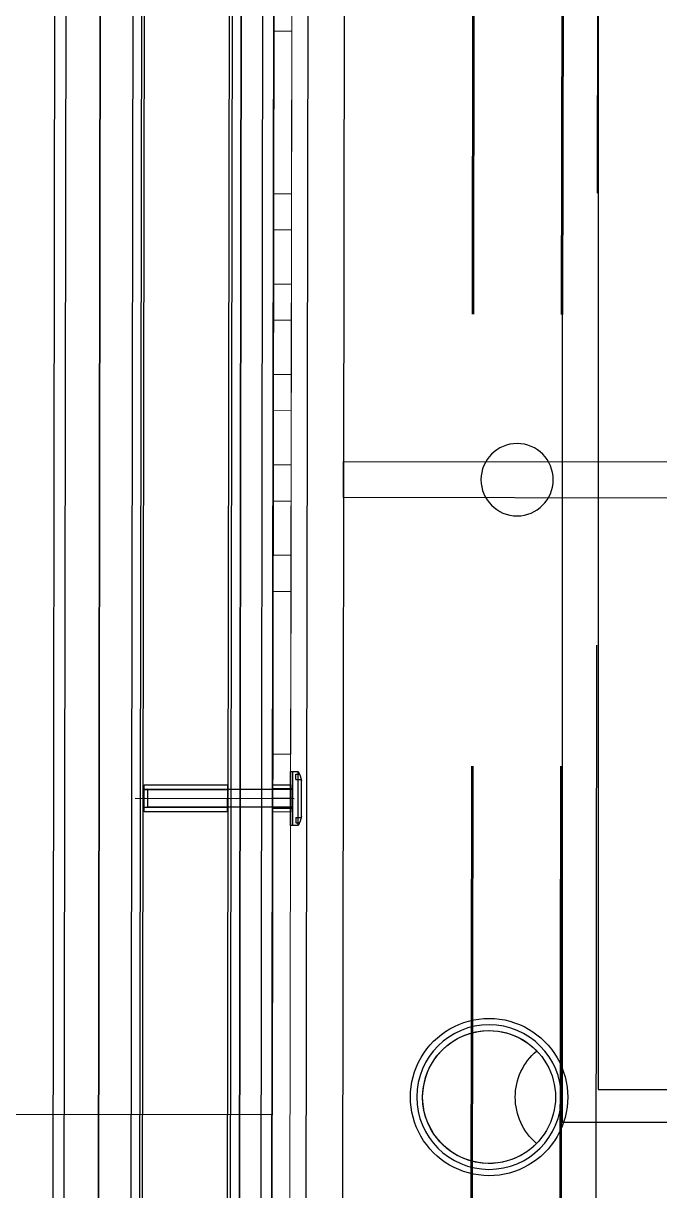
# Model space of a CAD drawing. Header units: inches. Extents: x 78 to 199, y 70 to 92.
# Drawn here: x 144.157 to 144.509, y 77.356 to 78.001 of the extents above; entities that cross this region are included whole.
import ezdxf
from ezdxf.enums import TextEntityAlignment as Align

# ---------------------------------------------------------------- set-up
doc = ezdxf.new("R2010")
doc.units = ezdxf.units.IN
doc.header["$MEASUREMENT"] = 0
for name, pattern in [('ACAD_ISO02W100', [15, 12, -3]), ('ACAD_ISO03W100', [30, 12, -18]), ('CENTERX2', [4, 2.5, -0.5, 0.5, -0.5]), ('DASHED', [0.75, 0.5, -0.25]), ('HIDDEN2', [0.1875, 0.125, -0.0625]), ('HIDDENX2', [0.75, 0.5, -0.25])]:
    doc.linetypes.add(name, pattern=pattern)
for name, color, linetype in [('1501', 6, 'Continuous'), ('DIM', 152, 'Continuous'), ('EL. BLOCK', 3, 'Continuous'), ('ELE-OBJ', 7, 'Continuous'), ('ELEC-NORMAL', 7, 'Continuous'), ('Elevation', 1, 'Continuous'), ('L.C Risers', 130, 'Continuous'), ('PW', 4, 'Continuous')]:
    doc.layers.add(name, color=color, linetype=linetype)
for name, color, linetype, lineweight in [('ELECTRICAL', 3, 'Continuous', 9), ('GLASS-EEE', 140, 'Continuous', 5), ('ws', 7, 'Continuous', 0)]:
    doc.layers.add(name, color=color, linetype=linetype, lineweight=lineweight)
doc.layers.add('GOLDCLADDING', color=7, linetype='Continuous', true_color=0xffc20a)
doc.styles.add('ROMANS', font='romans.shx')

# ---------------------------------------------------------------- blocks, each defined once
blk = doc.blocks.new('GRWRFHRH')
at = {"color": 252, "ltscale": 3}
for p, q in [((4.2197, 4.31833), (4.2221, 5.93633)), ((4.2197, 4.31933), (4.22209, 5.93533)), ((4.24009, 5.9353), (4.2377, 4.31931)), ((4.3181, 5.93619), (4.3157, 4.31819)), ((4.30009, 5.93021), (4.2977, 4.32422)), ((4.3157, 4.32419), (4.31809, 5.93019)), ((4.31614, 4.61819), (4.31807, 5.91819)), ((4.19487, 4.43437), (4.19685, 5.77237)), ((4.19487, 4.43437), (4.19685, 5.77237)), ((4.20285, 5.77236), (4.20087, 4.43436)), ((4.22185, 5.77233), (4.21987, 4.43433)), ((4.29985, 5.77221), (4.29787, 4.43422)), ((4.30987, 4.4342), (4.31185, 5.7722)), ((4.31587, 4.43419), (4.31785, 5.77219)), ((4.31785, 5.77219), (4.31587, 4.43419)), ((4.29815, 4.62421), (4.29964, 5.63021)), ((4.31764, 5.63019), (4.31615, 4.62418)), ((4.32654, 4.88817), (4.32659, 4.91817)), ((4.32659, 4.91817), (4.32759, 4.91817)), ((4.32759, 4.91817), (4.32754, 4.88817)), ((4.24756, 4.89829), (4.24757, 4.90829)), ((4.32757, 4.90817), (4.24757, 4.90829)), ((4.31655, 4.89569), (4.31657, 4.91069)), ((4.31656, 4.89769), (4.31657, 4.90869)), ((4.31657, 4.91069), (4.32657, 4.91067)), ((4.31657, 4.90869), (4.32657, 4.90867)), ((4.32657, 4.91067), (4.32655, 4.89567)), ((4.32657, 4.90867), (4.32656, 4.89767)), ((4.32656, 4.89767), (4.32657, 4.90867)), ((4.32657, 4.90867), (4.32757, 4.90867)), ((4.32757, 4.90867), (4.32756, 4.89767)), ((4.32706, 4.90317), (4.31606, 4.90319)), ((4.32806, 4.90317), (4.32606, 4.90317)), ((4.32756, 4.89817), (4.24756, 4.89829)), ((4.32655, 4.89567), (4.31655, 4.89569)), ((4.32656, 4.89767), (4.31656, 4.89769)), ((4.32756, 4.89767), (4.32656, 4.89767)), ((4.32754, 4.88817), (4.32654, 4.88817))]:
    blk.add_line(p, q, dxfattribs=at)
at = {"color": 252, "lineweight": 25}
for p, q in [((4.31786, 5.77819), (4.3163, 4.72819)), ((4.3163, 4.72819), (4.09675, 4.72851))]:
    blk.add_line(p, q, dxfattribs=at)
at = {"color": 252}
for p, q in [((4.19487, 4.43437), (4.19685, 5.77237)), ((4.31785, 5.77219), (4.31587, 4.43419)), ((4.32754, 4.88817), (4.32759, 4.91817)), ((4.32759, 4.91817), (4.33059, 4.91817)), ((4.33059, 4.91817), (4.33054, 4.88817)), ((4.32756, 4.89817), (4.32757, 4.90817)), ((4.33255, 4.89317), (4.33258, 4.91317)), ((4.33054, 4.88817), (4.32754, 4.88817))]:
    blk.add_line(p, q, dxfattribs=at)
at = {"color": 252, "linetype": 'ACAD_ISO03W100'}
for p, q in [((4.33495, 4.48815), (4.3367, 5.67115)), ((4.35667, 5.65112), (4.35498, 4.50812)), ((4.35581, 5.06962), (4.35584, 5.08962)), ((4.35584, 5.08962), (4.58084, 5.08928)), ((4.58081, 5.06928), (4.35581, 5.06962))]:
    blk.add_line(p, q, dxfattribs=at)
at = {"color": 252, "linetype": 'DASHED'}
for p, q in [((4.4277, 5.67102), (4.42596, 4.48802)), ((4.42805, 5.67102), (4.42631, 4.48803)), ((4.42805, 5.67102), (4.42631, 4.48803)), ((4.4284, 5.67102), (4.42666, 4.48803)), ((4.477, 5.67095), (4.47526, 4.48795)), ((4.4777, 5.67095), (4.47596, 4.48795)), ((4.49526, 4.48792), (4.497, 5.67092))]:
    blk.add_line(p, q, dxfattribs=at)
at = {"color": 252, "linetype": 'HIDDENX2'}
for p, q in [((4.32951, 4.91367), (4.32952, 4.91667)), ((4.32952, 4.91667), (4.33145, 4.91667)), ((4.32951, 4.91367), (4.33248, 4.91367)), ((4.32948, 4.89267), (4.33245, 4.89267)), ((4.32948, 4.89267), (4.32948, 4.88967)), ((4.32948, 4.88967), (4.33141, 4.88967))]:
    blk.add_line(p, q, dxfattribs=at)
at = {"color": 252, "linetype": 'HIDDEN2'}
for p, q in [((4.24555, 4.8958), (4.24557, 4.9108)), ((4.24557, 4.9108), (4.29157, 4.91073)), ((4.24557, 4.9083), (4.29157, 4.90823)), ((4.24557, 4.90815), (4.29157, 4.90808)), ((4.29157, 4.91073), (4.29155, 4.89573)), ((4.29155, 4.89573), (4.24555, 4.8958)), ((4.24556, 4.89845), (4.29156, 4.89838)), ((4.24556, 4.8983), (4.29156, 4.89823))]:
    blk.add_line(p, q, dxfattribs=at)
at = {"color": 252, "linetype": 'HIDDENX2', "ltscale": 3}
for p, q in [((4.32757, 4.90802), (4.24757, 4.90814)), ((4.32756, 4.89833), (4.24756, 4.89844))]:
    blk.add_line(p, q, dxfattribs=at)
at = {"color": 252, "linetype": 'CENTERX2', "ltscale": 3}
blk.add_line((4.24051, 4.90331), (4.29662, 4.90322), dxfattribs=at)
at = {"color": 252, "linetype": 'CENTERX2'}
blk.add_line((4.2464, 4.90329), (4.3286, 4.90317), dxfattribs=at)
at = {"color": 252, "linetype": 'DASHED', "extrusion": (0, 0, -1)}
blk.add_ellipse((4.45183, 5.07949), major_axis=(-0.01414, 0.01414), ratio=1, start_param=0.786882, end_param=7.070067, dxfattribs=at)
at = {"color": 252, "extrusion": (0, 0, -1)}
for centre, major_axis, start_param, end_param in [((4.31975, 4.91096), (0.0092, 0.0092), 0.198369, 0.615203), ((4.31973, 4.89541), (-0.0092, 0.0092), 2.529357, 2.946191)]:
    blk.add_ellipse(centre, major_axis=major_axis, ratio=1, start_param=start_param, end_param=end_param, dxfattribs=at)
at = {"color": 252, "linetype": 'ACAD_ISO02W100', "ltscale": 3, "extrusion": (0, 0, -1)}
blk.add_ellipse((4.43632, 4.73801), major_axis=(-0.02828, 0.02828), ratio=1, start_param=0.786882, end_param=7.070067, dxfattribs=at)
at = {"layer": '1501', "color": 252, "extrusion": (0, 0, -1)}
for centre, major_axis, start_param, end_param in [((4.43632, 4.73801), (-0.02597, 0.02597), 3.129397, 7.869144), ((4.48447, 4.73794), (0.0238, 0.0238), 3.06339, 4.793559)]:
    blk.add_ellipse(centre, major_axis=major_axis, ratio=1, start_param=start_param, end_param=end_param, dxfattribs=at)
at = {"layer": 'DIM', "color": 252, "extrusion": (0, 0, -1)}
for major_axis, start_param, end_param in [((0.03076, 0.03076), 2.357678, 5.499271), ((-0.03076, 0.03076), 0.786882, 3.928475), ((-0.02597, 0.02597), 3.928475, 7.070067), ((-0.02597, 0.02597), 0.786882, 3.928475)]:
    blk.add_ellipse((4.43632, 4.73801), major_axis=major_axis, ratio=1, start_param=start_param, end_param=end_param, dxfattribs=at)
at = {"layer": 'GLASS-EEE', "color": 252}
for p, q in [((4.31809, 5.93328), (4.3157, 4.3221)), ((4.3257, 4.32209), (4.32809, 5.93326))]:
    blk.add_line(p, q, dxfattribs=at)
at = {"layer": 'GLASS-EEE', "color": 252, "ltscale": 3}
for p, q in [((4.3166, 4.92769), (4.31719, 5.32769)), ((4.31719, 5.32769), (4.32719, 5.32767)), ((4.32719, 5.32767), (4.3266, 4.92767)), ((4.31706, 5.23769), (4.31703, 5.21769)), ((4.32706, 5.23767), (4.31706, 5.23769)), ((4.32703, 5.21767), (4.32706, 5.23767)), ((4.31703, 5.21769), (4.32703, 5.21767)), ((4.31699, 5.18769), (4.31696, 5.16769)), ((4.32699, 5.18767), (4.31699, 5.18769)), ((4.32696, 5.16767), (4.32699, 5.18767)), ((4.31696, 5.16769), (4.32696, 5.16767)), ((4.31688, 5.11769), (4.31691, 5.13769)), ((4.31691, 5.13769), (4.32691, 5.13767)), ((4.32691, 5.13767), (4.32688, 5.11767)), ((4.32688, 5.11767), (4.31688, 5.11769)), ((4.31681, 5.06769), (4.31684, 5.08769)), ((4.31684, 5.08769), (4.32684, 5.08767)), ((4.32684, 5.08767), (4.32681, 5.06767)), ((4.32681, 5.06767), (4.31681, 5.06769)), ((4.31673, 5.01769), (4.31676, 5.03769)), ((4.31676, 5.03769), (4.32676, 5.03767)), ((4.32676, 5.03767), (4.32673, 5.01767)), ((4.32673, 5.01767), (4.31673, 5.01769)), ((4.3266, 4.92767), (4.3166, 4.92769))]:
    blk.add_line(p, q, dxfattribs=at)
at = {"layer": 'ws', "color": 252, "lineweight": -3}
for p, q in [((4.24319, 4.6503), (4.2446, 5.6043)), ((4.24469, 4.6503), (4.2461, 5.6043)), ((4.29169, 4.65023), (4.2931, 5.60423)), ((4.2946, 5.60423), (4.29319, 4.65023))]:
    blk.add_line(p, q, dxfattribs=at)
at = {"color": 252, "style": 'ROMANS'}
for p in [(-5.11757, 7.45916, 0), (3.16531, 4.70638, 0), (-5.11757, 4.62872, 0)]:
    blk.add_attdef('ELEV', text='', height=0.10354, dxfattribs=at).set_placement(p, align=Align.BOTTOM_LEFT)
for p in [(-5.11757, 7.39034, 0), (3.16531, 4.63756, 0), (-5.11757, 4.5599, 0)]:
    blk.add_attdef('LEVEL', text='', height=0.10354, dxfattribs=at).set_placement(p, align=Align.TOP_LEFT)
blk = doc.blocks.new('wetwetwet')
at = {"layer": 'ELE-OBJ', "color": 3}
for p, q in [((-174.2, 0), (174.2, 0)), ((-76.2, -156.7), (-76.2, -307.2)), ((76.2, -156.7), (76.2, -307.2))]:
    blk.add_line(p, q, dxfattribs=at)
blk.add_ellipse((0, 0), major_axis=(-123.2, -123.2), ratio=1, start_param=-0.785398, end_param=2.356194, dxfattribs=at)
blk = doc.blocks.new('FDFDD')
at = {"layer": 'Elevation', "lineweight": -3, "ltscale": 0.05, "transparency": 33554658}
h = blk.add_hatch(color=6, dxfattribs=at)
h.dxf.hatch_style = 1
edge = h.paths.add_edge_path()
edge.add_line((0, 0.3889), (0, -0.3889))
edge.add_ellipse((0, 0), major_axis=(0.275, 0.275), ratio=1, start_angle=225, end_angle=405)
at = {"layer": 'ELE-OBJ', "color": 3}
for p, q in [((0, 0.3889), (0, -0.3889)), ((0.3371, 0.1939), (0.677, 0.1939)), ((0.3371, -0.1939), (0.6784, -0.1939))]:
    blk.add_line(p, q, dxfattribs=at)
at = {"layer": 'ELE-OBJ', "color": 3, "extrusion": (0, 0, -1)}
blk.add_ellipse((0, 0), major_axis=(0.275, 0.275), ratio=1, start_param=-0.785398, end_param=2.356194, dxfattribs=at)
blk = doc.blocks.new('data1')
at = {"layer": 'EL. BLOCK', "linetype": 'ByBlock'}
h = blk.add_hatch(color=4, dxfattribs=at)
h.dxf.hatch_style = 1
h.paths.add_polyline_path([(0, 0.07194), (0, 0), (0.04153, 0)])
at = {"layer": 'PW', "color": 4}
for p, q in [((0.02591, 0.07194), (-0.02591, 0.07194)), ((-0.02591, 0.07194), (-0.02591, 0.06196)), ((0.04153, 0), (0, 0.07194)), ((0.02591, 0.07194), (0.02591, 0.06196)), ((0.04153, 0), (-0.04153, 0))]:
    blk.add_line(p, q, dxfattribs=at)
blk.add_lwpolyline([(-0.04153, 0), (0, 0.07194)], dxfattribs=at)
blk = doc.blocks.new('dfdfdfddf')
at = {"layer": 'L.C Risers', "color": 3, "ltscale": 1000}
for points in [[(-0.20548, 0.1754), (-0.20548, 0), (0.20548, 0), (0.20548, 0.1754)], [(-0.19467, 0.16347), (-0.19467, 0.01119), (0.19161, 0.01119), (0.19161, 0.16347)]]:
    blk.add_lwpolyline(points, close=True, dxfattribs=at)
at = {"xscale": 1.134, "yscale": 1.134, "zscale": 1.134}
blk.add_blockref('data1', (0.13056, 0.03647), dxfattribs=at)
at = {"layer": 'ELEC-NORMAL', "lineweight": -3, "xscale": 0.0003, "yscale": 0.0003, "zscale": 0.0003, "rotation": 180}
blk.add_blockref('wetwetwet', (-0.12253, 0.03706), dxfattribs=at)
at = {"layer": 'ELECTRICAL', "xscale": -0.1344, "yscale": 0.1344, "zscale": 0.1344, "rotation": 270}
blk.add_blockref('FDFDD', (0.00916, 0.0374), dxfattribs=at)

msp = doc.modelspace()

# ---------------------------------------------------------------- block references
at = {"xscale": 1.68, "yscale": 1.68, "zscale": 1.68, "rotation": 90}
msp.add_blockref('dfdfdfddf', (144.74946, 77.73861, 0), dxfattribs=at)
at = {"layer": 'GOLDCLADDING'}
msp.add_blockref('GRWRFHRH', (139.97813, 72.66933, 0), dxfattribs=at)

doc.saveas('drawing.dxf')
